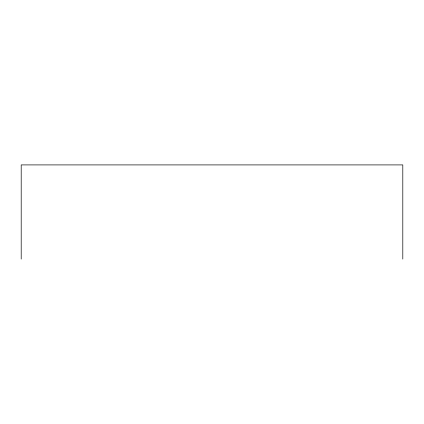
<?xml version="1.0" encoding="UTF-8"?>
<svg xmlns="http://www.w3.org/2000/svg" width="424" height="424" viewBox="0 0 424 424"><rect width="100%" height="100%" fill="white"/><g stroke="black" fill="none" stroke-linecap="round" stroke-linejoin="round"><path stroke-width="0.64" d="M402.8 259.091L402.8 164.91L21.2 164.91L21.2 259.091"/></g></svg>
